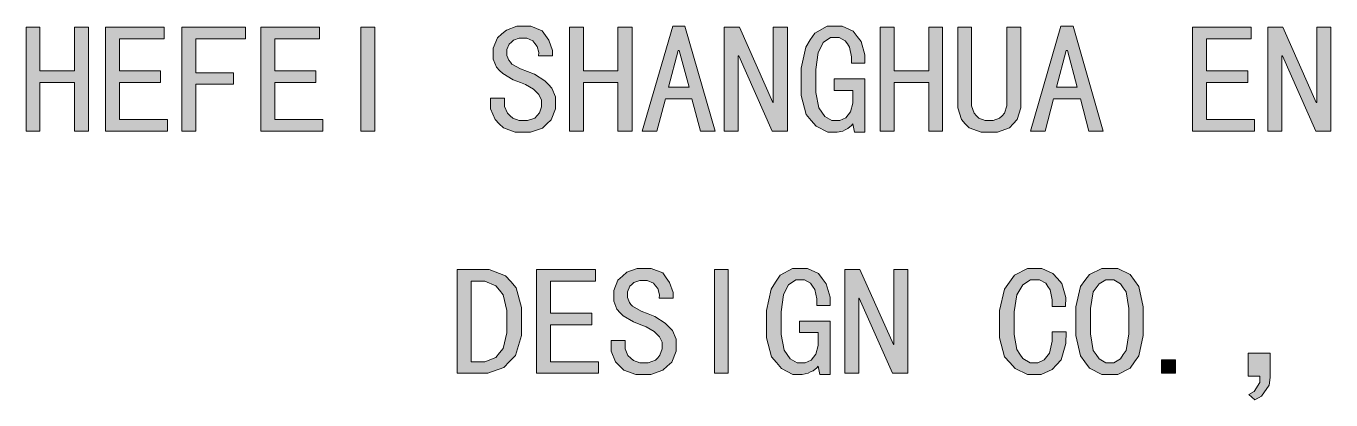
# Model space of a CAD drawing. Header units: millimetres. Extents: x 0 to 829, y 0 to 586.
# Drawn here: x 775.35 to 799.24, y 518.68 to 525.53 of the extents above; entities that cross this region are included whole.
import ezdxf

# ---------------------------------------------------------------- set-up
doc = ezdxf.new("R2010")
doc.units = ezdxf.units.MM

msp = doc.modelspace()

# ---------------------------------------------------------------- hatches: boundary and pattern name
h = msp.add_hatch(color=0)
h.dxf.hatch_style = 2
h.paths.add_polyline_path([(776.495639, 523.606889), (776.238111, 523.606889), (776.238111, 524.495889), (775.606639, 524.495889), (775.606639, 523.606889), (775.352639, 523.606889), (775.352639, 525.508361), (775.606639, 525.508361), (775.606639, 524.707556), (776.238111, 524.707556), (776.238111, 525.508361), (776.495639, 525.508361)])
h = msp.add_hatch(color=0)
h.dxf.hatch_style = 2
h.paths.add_polyline_path([(777.9385, 523.606889), (776.806083, 523.606889), (776.806083, 525.508361), (777.882056, 525.508361), (777.882056, 525.296694), (777.060083, 525.296694), (777.060083, 524.707556), (777.815028, 524.707556), (777.815028, 524.495889), (777.060083, 524.495889), (777.060083, 523.818556), (777.9385, 523.818556)])
h = msp.add_hatch(color=0)
h.dxf.hatch_style = 2
h.paths.add_polyline_path([(779.370778, 525.296694), (778.460611, 525.296694), (778.460611, 524.675806), (779.148528, 524.675806), (779.148528, 524.464139), (778.460611, 524.464139), (778.460611, 523.606889), (778.203083, 523.606889), (778.203083, 525.508361), (779.370778, 525.508361)])
h = msp.add_hatch(color=0)
h.dxf.hatch_style = 2
h.paths.add_polyline_path([(780.781889, 523.606889), (779.649472, 523.606889), (779.649472, 525.508361), (780.725444, 525.508361), (780.725444, 525.296694), (779.903472, 525.296694), (779.903472, 524.707556), (780.658417, 524.707556), (780.658417, 524.495889), (779.903472, 524.495889), (779.903472, 523.818556), (780.781889, 523.818556)])
h = msp.add_hatch(color=0)
h.dxf.hatch_style = 2
h.paths.add_polyline_path([(781.734389, 523.606889), (781.480389, 523.606889), (781.480389, 525.508361), (781.734389, 525.508361)])
h = msp.add_hatch(color=0)
h.dxf.hatch_style = 2
h.paths.add_polyline_path([(785.043444, 524.139583), (785.043444, 524.012583), (784.962306, 523.8115), (784.884694, 523.737417), (784.803556, 523.659806), (784.584833, 523.585722), (784.443722, 523.585722), (784.306139, 523.585722), (784.090944, 523.663333), (784.013333, 523.740944), (783.935722, 523.818556), (783.854583, 524.012583), (783.854583, 524.129), (783.854583, 524.206611), (784.112111, 524.206611), (784.112111, 524.139583), (784.112111, 524.058444), (784.1615, 523.931444), (784.210889, 523.885583), (784.260278, 523.84325), (784.376694, 523.797389), (784.443722, 523.797389), (784.531917, 523.797389), (784.662444, 523.84325), (784.704778, 523.892639), (784.747111, 523.9385), (784.789444, 524.051389), (784.789444, 524.118417), (784.789444, 524.174861), (784.740056, 524.277167), (784.690667, 524.323028), (784.63775, 524.372417), (784.493111, 524.457083), (784.401389, 524.495889), (784.267333, 524.545278), (784.076833, 524.658167), (784.016861, 524.718139), (783.960417, 524.778111), (783.900444, 524.92275), (783.900444, 525.007417), (783.900444, 525.123833), (783.981583, 525.314333), (784.062722, 525.384889), (784.143861, 525.455444), (784.334361, 525.529528), (784.443722, 525.529528), (784.588361, 525.529528), (784.7965, 525.444861), (784.86, 525.356667), (784.9235, 525.272), (784.990528, 525.085028), (784.990528, 524.98625), (784.733, 524.98625), (784.740056, 525.046222), (784.704778, 525.155583), (784.665972, 525.2085), (784.627167, 525.257889), (784.517806, 525.307278), (784.443722, 525.307278), (784.376694, 525.307278), (784.274389, 525.272), (784.235583, 525.236722), (784.19325, 525.197917), (784.154444, 525.102667), (784.154444, 525.039167), (784.154444, 524.989778), (784.186194, 524.905111), (784.217944, 524.869833), (784.246167, 524.831028), (784.404917, 524.746361), (784.531917, 524.696972), (784.655389, 524.647583), (784.845889, 524.527639), (784.912917, 524.457083), (784.976417, 524.390056), (785.043444, 524.231306)])
h = msp.add_hatch(color=0)
h.dxf.hatch_style = 2
h.paths.add_polyline_path([(786.443972, 523.606889), (786.186444, 523.606889), (786.186444, 524.495889), (785.554972, 524.495889), (785.554972, 523.606889), (785.300972, 523.606889), (785.300972, 525.508361), (785.554972, 525.508361), (785.554972, 524.707556), (786.186444, 524.707556), (786.186444, 525.508361), (786.443972, 525.508361)])
h = msp.add_hatch(color=0)
h.paths.add_polyline_path([(787.964444, 523.606889), (787.699861, 523.606889), (787.541111, 524.196028), (787.054278, 524.196028), (786.899056, 523.606889), (786.630944, 523.606889), (787.188333, 525.529528), (787.410583, 525.529528)])
h.paths.add_polyline_path([(787.488194, 524.407694), (787.308278, 525.085028), (787.287111, 525.085028), (787.110722, 524.407694)])
h = msp.add_hatch(color=0)
h.dxf.hatch_style = 2
h.paths.add_polyline_path([(789.287361, 523.606889), (789.008667, 523.606889), (788.398361, 524.98625), (788.387778, 524.98625), (788.387778, 523.606889), (788.13025, 523.606889), (788.13025, 525.508361), (788.408944, 525.508361), (789.01925, 524.129), (789.029833, 524.129), (789.029833, 525.508361), (789.287361, 525.508361)])
h = msp.add_hatch(color=0)
h.dxf.hatch_style = 2
h.paths.add_polyline_path([(790.705528, 523.585722), (790.518556, 523.585722), (790.486806, 523.740944), (790.462111, 523.709194), (790.395083, 523.65275), (790.345694, 523.631583), (790.299833, 523.606889), (790.197528, 523.585722), (790.141083, 523.585722), (790.024667, 523.585722), (789.816528, 523.695083), (789.724806, 523.800917), (789.633083, 523.910278), (789.541361, 524.259528), (789.541361, 524.495889), (789.541361, 524.756944), (789.626028, 525.145), (789.707167, 525.275528), (789.791833, 525.402528), (790.017611, 525.529528), (790.16225, 525.529528), (790.28925, 525.529528), (790.490333, 525.434278), (790.564417, 525.339028), (790.634972, 525.247306), (790.705528, 525.000361), (790.705528, 524.852194), (790.462111, 524.852194), (790.462111, 524.968611), (790.423306, 525.145), (790.3845, 525.201444), (790.345694, 525.261417), (790.236333, 525.317861), (790.16225, 525.317861), (790.074056, 525.317861), (789.94, 525.226139), (789.897667, 525.134417), (789.851806, 525.042694), (789.809472, 524.735778), (789.809472, 524.520583), (789.809472, 524.312444), (789.862389, 524.030222), (789.918833, 523.952611), (789.975278, 523.875), (790.102278, 523.797389), (790.172833, 523.797389), (790.246917, 523.797389), (790.359806, 523.850306), (790.402139, 523.903222), (790.444472, 523.956139), (790.486806, 524.118417), (790.486806, 524.231306), (790.486806, 524.35125), (790.141083, 524.35125), (790.141083, 524.562917), (790.705528, 524.562917)])
h = msp.add_hatch(color=0)
h.dxf.hatch_style = 2
h.paths.add_polyline_path([(792.127222, 523.606889), (791.873222, 523.606889), (791.873222, 524.495889), (791.24175, 524.495889), (791.24175, 523.606889), (790.984222, 523.606889), (790.984222, 525.508361), (791.24175, 525.508361), (791.24175, 524.707556), (791.873222, 524.707556), (791.873222, 525.508361), (792.127222, 525.508361)])
h = msp.add_hatch(color=0)
h.dxf.hatch_style = 2
h.paths.add_polyline_path([(793.5595, 524.164278), (793.5595, 524.030222), (793.492472, 523.818556), (793.421917, 523.740944), (793.351361, 523.663333), (793.132639, 523.585722), (792.984472, 523.585722), (792.832778, 523.585722), (792.614056, 523.663333), (792.5435, 523.740944), (792.476472, 523.818556), (792.405917, 524.030222), (792.405917, 524.164278), (792.405917, 525.508361), (792.659917, 525.508361), (792.659917, 524.164278), (792.659917, 524.069028), (792.705778, 523.931444), (792.751639, 523.885583), (792.793972, 523.84325), (792.910389, 523.797389), (792.984472, 523.797389), (793.055028, 523.797389), (793.171444, 523.84325), (793.217306, 523.885583), (793.259639, 523.931444), (793.3055, 524.069028), (793.3055, 524.164278), (793.3055, 525.508361), (793.5595, 525.508361)])
h = msp.add_hatch(color=0)
h.paths.add_polyline_path([(795.069389, 523.606889), (794.804806, 523.606889), (794.649583, 524.196028), (794.159222, 524.196028), (794.004, 523.606889), (793.739417, 523.606889), (794.293278, 525.529528), (794.515528, 525.529528)])
h.paths.add_polyline_path([(794.593139, 524.407694), (794.41675, 525.085028), (794.392056, 525.085028), (794.215667, 524.407694)])
h = msp.add_hatch(color=0)
h.dxf.hatch_style = 2
h.paths.add_polyline_path([(797.835167, 523.606889), (796.70275, 523.606889), (796.70275, 525.508361), (797.778722, 525.508361), (797.778722, 525.296694), (796.95675, 525.296694), (796.95675, 524.707556), (797.715222, 524.707556), (797.715222, 524.495889), (796.95675, 524.495889), (796.95675, 523.818556), (797.835167, 523.818556)])
h = msp.add_hatch(color=0)
h.dxf.hatch_style = 2
h.paths.add_polyline_path([(799.235694, 523.606889), (798.957, 523.606889), (798.346694, 524.98625), (798.336111, 524.98625), (798.336111, 523.606889), (798.078583, 523.606889), (798.078583, 525.508361), (798.357278, 525.508361), (798.967583, 524.129), (798.978167, 524.129), (798.978167, 525.508361), (799.235694, 525.508361)])
h = msp.add_hatch(color=0)
h.paths.add_polyline_path([(784.419028, 520.114389), (784.419028, 519.860389), (784.309667, 519.497028), (784.203833, 519.387667), (784.094472, 519.278306), (783.801667, 519.172472), (783.62175, 519.172472), (783.24075, 519.172472), (783.24075, 521.070417), (783.62175, 521.070417), (783.826361, 521.070417), (784.126222, 520.957528), (784.225, 520.848167), (784.323778, 520.735278), (784.419028, 520.371917)])
h.paths.add_polyline_path([(784.154444, 520.114389), (784.154444, 520.319), (784.087417, 520.608278), (784.020389, 520.692944), (783.953361, 520.774083), (783.752278, 520.85875), (783.62175, 520.85875), (783.498278, 520.85875), (783.498278, 519.380611), (783.62175, 519.380611), (783.752278, 519.380611), (783.953361, 519.46175), (784.020389, 519.542889), (784.087417, 519.624028), (784.154444, 519.909778)])
h = msp.add_hatch(color=0)
h.dxf.hatch_style = 2
h.paths.add_polyline_path([(785.830139, 519.172472), (784.697722, 519.172472), (784.697722, 521.070417), (785.773694, 521.070417), (785.773694, 520.85875), (784.951722, 520.85875), (784.951722, 520.269611), (785.706667, 520.269611), (785.706667, 520.057944), (784.951722, 520.057944), (784.951722, 519.380611), (785.830139, 519.380611)])
h = msp.add_hatch(color=0)
h.dxf.hatch_style = 2
h.paths.add_polyline_path([(787.251833, 519.705167), (787.251833, 519.578167), (787.170694, 519.373556), (787.089556, 519.299472), (787.008417, 519.225389), (786.789694, 519.147778), (786.652111, 519.147778), (786.511, 519.147778), (786.295806, 519.225389), (786.218194, 519.303), (786.140583, 519.380611), (786.062972, 519.578167), (786.062972, 519.694583), (786.062972, 519.772194), (786.316972, 519.772194), (786.316972, 519.705167), (786.316972, 519.6205), (786.366361, 519.4935), (786.419278, 519.447639), (786.468667, 519.405306), (786.585083, 519.359444), (786.652111, 519.359444), (786.740306, 519.359444), (786.870833, 519.408833), (786.913167, 519.454694), (786.9555, 519.500556), (786.994306, 519.616972), (786.994306, 519.680472), (786.994306, 519.736917), (786.944917, 519.839222), (786.895528, 519.888611), (786.846139, 519.934472), (786.7015, 520.019139), (786.60625, 520.057944), (786.472194, 520.110861), (786.281694, 520.220222), (786.22525, 520.280194), (786.165278, 520.343694), (786.108833, 520.488333), (786.108833, 520.569472), (786.108833, 520.685889), (786.186444, 520.876389), (786.267583, 520.946944), (786.348722, 521.021028), (786.539222, 521.091583), (786.652111, 521.091583), (786.79675, 521.091583), (787.004889, 521.006917), (787.068389, 520.918722), (787.131889, 520.834056), (787.195389, 520.647083), (787.195389, 520.548306), (786.941389, 520.548306), (786.944917, 520.608278), (786.913167, 520.721167), (786.874361, 520.770556), (786.835556, 520.819944), (786.722667, 520.869333), (786.652111, 520.869333), (786.585083, 520.869333), (786.47925, 520.834056), (786.440444, 520.798778), (786.401639, 520.7635), (786.362833, 520.664722), (786.362833, 520.60475), (786.362833, 520.555361), (786.394583, 520.467167), (786.422806, 520.431889), (786.454556, 520.396611), (786.613306, 520.308417), (786.740306, 520.259028), (786.863778, 520.209639), (787.05075, 520.089694), (787.117778, 520.019139), (787.184806, 519.952111), (787.251833, 519.793361)])
h = msp.add_hatch(color=0)
h.dxf.hatch_style = 2
h.paths.add_polyline_path([(788.204333, 519.172472), (787.950333, 519.172472), (787.950333, 521.070417), (788.204333, 521.070417)])
h = msp.add_hatch(color=0)
h.dxf.hatch_style = 2
h.paths.add_polyline_path([(790.070528, 519.147778), (789.883556, 519.147778), (789.848278, 519.303), (789.827111, 519.27125), (789.756556, 519.214806), (789.710694, 519.193639), (789.664833, 519.172472), (789.559, 519.147778), (789.506083, 519.147778), (789.389667, 519.147778), (789.181528, 519.257139), (789.089806, 519.3665), (788.998083, 519.472333), (788.906361, 519.821583), (788.906361, 520.057944), (788.906361, 520.319), (788.9875, 520.710583), (789.072167, 520.837583), (789.156833, 520.964583), (789.382611, 521.091583), (789.52725, 521.091583), (789.65425, 521.091583), (789.855333, 520.996333), (789.925889, 520.904611), (789.999972, 520.809361), (790.070528, 520.565944), (790.070528, 520.41425), (789.827111, 520.41425), (789.827111, 520.530667), (789.788306, 520.707056), (789.7495, 520.7635), (789.710694, 520.823472), (789.597806, 520.879917), (789.52725, 520.879917), (789.439056, 520.879917), (789.305, 520.788194), (789.259139, 520.696472), (789.216806, 520.60475), (789.170944, 520.297833), (789.170944, 520.082639), (789.170944, 519.878028), (789.227389, 519.592278), (789.283833, 519.514667), (789.33675, 519.437056), (789.467278, 519.359444), (789.537833, 519.359444), (789.611917, 519.359444), (789.724806, 519.412361), (789.767139, 519.465278), (789.805944, 519.518194), (789.848278, 519.680472), (789.848278, 519.793361), (789.848278, 519.916833), (789.506083, 519.916833), (789.506083, 520.124972), (790.070528, 520.124972)])
h = msp.add_hatch(color=0)
h.dxf.hatch_style = 2
h.paths.add_polyline_path([(791.492222, 519.172472), (791.213528, 519.172472), (790.603222, 520.548306), (790.592639, 520.548306), (790.592639, 519.172472), (790.338639, 519.172472), (790.338639, 521.070417), (790.613806, 521.070417), (791.227639, 519.694583), (791.238222, 519.694583), (791.238222, 521.070417), (791.492222, 521.070417)])
h = msp.add_hatch(color=0)
h.dxf.hatch_style = 2
h.paths.add_polyline_path([(794.392056, 519.927417), (794.385, 519.71575), (794.296806, 519.415889), (794.212139, 519.327694), (794.131, 519.2395), (793.929917, 519.147778), (793.8135, 519.147778), (793.679444, 519.147778), (793.453667, 519.257139), (793.358417, 519.3665), (793.263167, 519.472333), (793.167917, 519.821583), (793.167917, 520.057944), (793.167917, 520.319), (793.259639, 520.710583), (793.351361, 520.837583), (793.443083, 520.964583), (793.679444, 521.091583), (793.824083, 521.091583), (793.947556, 521.091583), (794.148639, 520.999861), (794.229778, 520.908139), (794.310917, 520.816417), (794.385, 520.558889), (794.377944, 520.393083), (794.134528, 520.393083), (794.134528, 520.513028), (794.095722, 520.696472), (794.056917, 520.759972), (794.018111, 520.819944), (793.901694, 520.879917), (793.824083, 520.879917), (793.735889, 520.879917), (793.594778, 520.788194), (793.541861, 520.696472), (793.488944, 520.60475), (793.436028, 520.297833), (793.436028, 520.082639), (793.436028, 519.881556), (793.488944, 519.602861), (793.541861, 519.521722), (793.594778, 519.440583), (793.728833, 519.359444), (793.8135, 519.359444), (793.873472, 519.359444), (793.986361, 519.419417), (794.03575, 519.475861), (794.085139, 519.535833), (794.134528, 519.758083), (794.134528, 519.927417)])
h = msp.add_hatch(color=0)
h.paths.add_polyline_path([(795.799639, 520.124972), (795.799639, 519.863917), (795.7185, 519.489972), (795.640889, 519.377083), (795.55975, 519.264194), (795.333972, 519.147778), (795.189333, 519.147778), (795.044694, 519.147778), (794.818917, 519.264194), (794.73425, 519.377083), (794.649583, 519.489972), (794.568444, 519.863917), (794.568444, 520.124972), (794.568444, 520.386028), (794.649583, 520.759972), (794.73425, 520.869333), (794.818917, 520.982222), (795.044694, 521.091583), (795.189333, 521.091583), (795.333972, 521.091583), (795.55975, 520.982222), (795.640889, 520.869333), (795.7185, 520.759972), (795.799639, 520.386028)])
h.paths.add_polyline_path([(795.535056, 520.124972), (795.535056, 520.357806), (795.485667, 520.664722), (795.43275, 520.735278), (795.383361, 520.809361), (795.263417, 520.879917), (795.189333, 520.879917), (795.118778, 520.879917), (794.991778, 520.809361), (794.938861, 520.735278), (794.885944, 520.664722), (794.833028, 520.357806), (794.833028, 520.124972), (794.833028, 519.892139), (794.885944, 519.585222), (794.938861, 519.511139), (794.991778, 519.433528), (795.118778, 519.359444), (795.189333, 519.359444), (795.263417, 519.359444), (795.383361, 519.433528), (795.43275, 519.511139), (795.485667, 519.585222), (795.535056, 519.892139)])
h = msp.add_hatch(color=0)
h.dxf.hatch_style = 2
h.paths.add_polyline_path([(797.722278, 519.539361), (798.120917, 519.539361), (798.120917, 519.094861), (798.103278, 518.95375), (797.965694, 518.749139), (797.842222, 518.682111), (797.732861, 518.780889), (797.831639, 518.837333), (797.933944, 519.003139), (797.933944, 519.116028), (797.722278, 519.116028)])
h = msp.add_hatch(color=0)
h.dxf.hatch_style = 2
h.paths.add_polyline_path([(796.388778, 519.172472), (796.134778, 519.172472), (796.134778, 519.415889), (796.388778, 519.415889)])

# ---------------------------------------------------------------- linework, layer by layer
at = {"color": 0, "lineweight": 0}
for points in [[(776.495639, 523.606889), (776.238111, 523.606889), (776.238111, 524.495889), (775.606639, 524.495889), (775.606639, 523.606889), (775.352639, 523.606889), (775.352639, 525.508361), (775.606639, 525.508361), (775.606639, 524.707556), (776.238111, 524.707556), (776.238111, 525.508361), (776.495639, 525.508361)], [(777.9385, 523.606889), (776.806083, 523.606889), (776.806083, 525.508361), (777.882056, 525.508361), (777.882056, 525.296694), (777.060083, 525.296694), (777.060083, 524.707556), (777.815028, 524.707556), (777.815028, 524.495889), (777.060083, 524.495889), (777.060083, 523.818556), (777.9385, 523.818556)], [(779.370778, 525.296694), (778.460611, 525.296694), (778.460611, 524.675806), (779.148528, 524.675806), (779.148528, 524.464139), (778.460611, 524.464139), (778.460611, 523.606889), (778.203083, 523.606889), (778.203083, 525.508361), (779.370778, 525.508361)], [(780.781889, 523.606889), (779.649472, 523.606889), (779.649472, 525.508361), (780.725444, 525.508361), (780.725444, 525.296694), (779.903472, 525.296694), (779.903472, 524.707556), (780.658417, 524.707556), (780.658417, 524.495889), (779.903472, 524.495889), (779.903472, 523.818556), (780.781889, 523.818556)], [(781.734389, 523.606889), (781.480389, 523.606889), (781.480389, 525.508361), (781.734389, 525.508361)], [(785.043444, 524.139583), (785.043444, 524.012583), (784.962306, 523.8115), (784.884694, 523.737417), (784.803556, 523.659806), (784.584833, 523.585722), (784.443722, 523.585722), (784.306139, 523.585722), (784.090944, 523.663333), (784.013333, 523.740944), (783.935722, 523.818556), (783.854583, 524.012583), (783.854583, 524.129), (783.854583, 524.206611), (784.112111, 524.206611), (784.112111, 524.139583), (784.112111, 524.058444), (784.1615, 523.931444), (784.210889, 523.885583), (784.260278, 523.84325), (784.376694, 523.797389), (784.443722, 523.797389), (784.531917, 523.797389), (784.662444, 523.84325), (784.704778, 523.892639), (784.747111, 523.9385), (784.789444, 524.051389), (784.789444, 524.118417), (784.789444, 524.174861), (784.740056, 524.277167), (784.690667, 524.323028), (784.63775, 524.372417), (784.493111, 524.457083), (784.401389, 524.495889), (784.267333, 524.545278), (784.076833, 524.658167), (784.016861, 524.718139), (783.960417, 524.778111), (783.900444, 524.92275), (783.900444, 525.007417), (783.900444, 525.123833), (783.981583, 525.314333), (784.062722, 525.384889), (784.143861, 525.455444), (784.334361, 525.529528), (784.443722, 525.529528), (784.588361, 525.529528), (784.7965, 525.444861), (784.86, 525.356667), (784.9235, 525.272), (784.990528, 525.085028), (784.990528, 524.98625), (784.733, 524.98625), (784.740056, 525.046222), (784.704778, 525.155583), (784.665972, 525.2085), (784.627167, 525.257889), (784.517806, 525.307278), (784.443722, 525.307278), (784.376694, 525.307278), (784.274389, 525.272), (784.235583, 525.236722), (784.19325, 525.197917), (784.154444, 525.102667), (784.154444, 525.039167), (784.154444, 524.989778), (784.186194, 524.905111), (784.217944, 524.869833), (784.246167, 524.831028), (784.404917, 524.746361), (784.531917, 524.696972), (784.655389, 524.647583), (784.845889, 524.527639), (784.912917, 524.457083), (784.976417, 524.390056), (785.043444, 524.231306)], [(786.443972, 523.606889), (786.186444, 523.606889), (786.186444, 524.495889), (785.554972, 524.495889), (785.554972, 523.606889), (785.300972, 523.606889), (785.300972, 525.508361), (785.554972, 525.508361), (785.554972, 524.707556), (786.186444, 524.707556), (786.186444, 525.508361), (786.443972, 525.508361)], [(787.964444, 523.606889), (787.699861, 523.606889), (787.541111, 524.196028), (787.054278, 524.196028), (786.899056, 523.606889), (786.630944, 523.606889), (787.188333, 525.529528), (787.410583, 525.529528)], [(789.287361, 523.606889), (789.008667, 523.606889), (788.398361, 524.98625), (788.387778, 524.98625), (788.387778, 523.606889), (788.13025, 523.606889), (788.13025, 525.508361), (788.408944, 525.508361), (789.01925, 524.129), (789.029833, 524.129), (789.029833, 525.508361), (789.287361, 525.508361)], [(790.705528, 523.585722), (790.518556, 523.585722), (790.486806, 523.740944), (790.462111, 523.709194), (790.395083, 523.65275), (790.345694, 523.631583), (790.299833, 523.606889), (790.197528, 523.585722), (790.141083, 523.585722), (790.024667, 523.585722), (789.816528, 523.695083), (789.724806, 523.800917), (789.633083, 523.910278), (789.541361, 524.259528), (789.541361, 524.495889), (789.541361, 524.756944), (789.626028, 525.145), (789.707167, 525.275528), (789.791833, 525.402528), (790.017611, 525.529528), (790.16225, 525.529528), (790.28925, 525.529528), (790.490333, 525.434278), (790.564417, 525.339028), (790.634972, 525.247306), (790.705528, 525.000361), (790.705528, 524.852194), (790.462111, 524.852194), (790.462111, 524.968611), (790.423306, 525.145), (790.3845, 525.201444), (790.345694, 525.261417), (790.236333, 525.317861), (790.16225, 525.317861), (790.074056, 525.317861), (789.94, 525.226139), (789.897667, 525.134417), (789.851806, 525.042694), (789.809472, 524.735778), (789.809472, 524.520583), (789.809472, 524.312444), (789.862389, 524.030222), (789.918833, 523.952611), (789.975278, 523.875), (790.102278, 523.797389), (790.172833, 523.797389), (790.246917, 523.797389), (790.359806, 523.850306), (790.402139, 523.903222), (790.444472, 523.956139), (790.486806, 524.118417), (790.486806, 524.231306), (790.486806, 524.35125), (790.141083, 524.35125), (790.141083, 524.562917), (790.705528, 524.562917)], [(792.127222, 523.606889), (791.873222, 523.606889), (791.873222, 524.495889), (791.24175, 524.495889), (791.24175, 523.606889), (790.984222, 523.606889), (790.984222, 525.508361), (791.24175, 525.508361), (791.24175, 524.707556), (791.873222, 524.707556), (791.873222, 525.508361), (792.127222, 525.508361)], [(793.5595, 524.164278), (793.5595, 524.030222), (793.492472, 523.818556), (793.421917, 523.740944), (793.351361, 523.663333), (793.132639, 523.585722), (792.984472, 523.585722), (792.832778, 523.585722), (792.614056, 523.663333), (792.5435, 523.740944), (792.476472, 523.818556), (792.405917, 524.030222), (792.405917, 524.164278), (792.405917, 525.508361), (792.659917, 525.508361), (792.659917, 524.164278), (792.659917, 524.069028), (792.705778, 523.931444), (792.751639, 523.885583), (792.793972, 523.84325), (792.910389, 523.797389), (792.984472, 523.797389), (793.055028, 523.797389), (793.171444, 523.84325), (793.217306, 523.885583), (793.259639, 523.931444), (793.3055, 524.069028), (793.3055, 524.164278), (793.3055, 525.508361), (793.5595, 525.508361)], [(795.069389, 523.606889), (794.804806, 523.606889), (794.649583, 524.196028), (794.159222, 524.196028), (794.004, 523.606889), (793.739417, 523.606889), (794.293278, 525.529528), (794.515528, 525.529528)], [(797.835167, 523.606889), (796.70275, 523.606889), (796.70275, 525.508361), (797.778722, 525.508361), (797.778722, 525.296694), (796.95675, 525.296694), (796.95675, 524.707556), (797.715222, 524.707556), (797.715222, 524.495889), (796.95675, 524.495889), (796.95675, 523.818556), (797.835167, 523.818556)], [(799.235694, 523.606889), (798.957, 523.606889), (798.346694, 524.98625), (798.336111, 524.98625), (798.336111, 523.606889), (798.078583, 523.606889), (798.078583, 525.508361), (798.357278, 525.508361), (798.967583, 524.129), (798.978167, 524.129), (798.978167, 525.508361), (799.235694, 525.508361)], [(787.488194, 524.407694), (787.308278, 525.085028), (787.287111, 525.085028), (787.110722, 524.407694)], [(794.593139, 524.407694), (794.41675, 525.085028), (794.392056, 525.085028), (794.215667, 524.407694)], [(784.419028, 520.114389), (784.419028, 519.860389), (784.309667, 519.497028), (784.203833, 519.387667), (784.094472, 519.278306), (783.801667, 519.172472), (783.62175, 519.172472), (783.24075, 519.172472), (783.24075, 521.070417), (783.62175, 521.070417), (783.826361, 521.070417), (784.126222, 520.957528), (784.225, 520.848167), (784.323778, 520.735278), (784.419028, 520.371917)], [(785.830139, 519.172472), (784.697722, 519.172472), (784.697722, 521.070417), (785.773694, 521.070417), (785.773694, 520.85875), (784.951722, 520.85875), (784.951722, 520.269611), (785.706667, 520.269611), (785.706667, 520.057944), (784.951722, 520.057944), (784.951722, 519.380611), (785.830139, 519.380611)], [(787.251833, 519.705167), (787.251833, 519.578167), (787.170694, 519.373556), (787.089556, 519.299472), (787.008417, 519.225389), (786.789694, 519.147778), (786.652111, 519.147778), (786.511, 519.147778), (786.295806, 519.225389), (786.218194, 519.303), (786.140583, 519.380611), (786.062972, 519.578167), (786.062972, 519.694583), (786.062972, 519.772194), (786.316972, 519.772194), (786.316972, 519.705167), (786.316972, 519.6205), (786.366361, 519.4935), (786.419278, 519.447639), (786.468667, 519.405306), (786.585083, 519.359444), (786.652111, 519.359444), (786.740306, 519.359444), (786.870833, 519.408833), (786.913167, 519.454694), (786.9555, 519.500556), (786.994306, 519.616972), (786.994306, 519.680472), (786.994306, 519.736917), (786.944917, 519.839222), (786.895528, 519.888611), (786.846139, 519.934472), (786.7015, 520.019139), (786.60625, 520.057944), (786.472194, 520.110861), (786.281694, 520.220222), (786.22525, 520.280194), (786.165278, 520.343694), (786.108833, 520.488333), (786.108833, 520.569472), (786.108833, 520.685889), (786.186444, 520.876389), (786.267583, 520.946944), (786.348722, 521.021028), (786.539222, 521.091583), (786.652111, 521.091583), (786.79675, 521.091583), (787.004889, 521.006917), (787.068389, 520.918722), (787.131889, 520.834056), (787.195389, 520.647083), (787.195389, 520.548306), (786.941389, 520.548306), (786.944917, 520.608278), (786.913167, 520.721167), (786.874361, 520.770556), (786.835556, 520.819944), (786.722667, 520.869333), (786.652111, 520.869333), (786.585083, 520.869333), (786.47925, 520.834056), (786.440444, 520.798778), (786.401639, 520.7635), (786.362833, 520.664722), (786.362833, 520.60475), (786.362833, 520.555361), (786.394583, 520.467167), (786.422806, 520.431889), (786.454556, 520.396611), (786.613306, 520.308417), (786.740306, 520.259028), (786.863778, 520.209639), (787.05075, 520.089694), (787.117778, 520.019139), (787.184806, 519.952111), (787.251833, 519.793361)], [(788.204333, 519.172472), (787.950333, 519.172472), (787.950333, 521.070417), (788.204333, 521.070417)], [(790.070528, 519.147778), (789.883556, 519.147778), (789.848278, 519.303), (789.827111, 519.27125), (789.756556, 519.214806), (789.710694, 519.193639), (789.664833, 519.172472), (789.559, 519.147778), (789.506083, 519.147778), (789.389667, 519.147778), (789.181528, 519.257139), (789.089806, 519.3665), (788.998083, 519.472333), (788.906361, 519.821583), (788.906361, 520.057944), (788.906361, 520.319), (788.9875, 520.710583), (789.072167, 520.837583), (789.156833, 520.964583), (789.382611, 521.091583), (789.52725, 521.091583), (789.65425, 521.091583), (789.855333, 520.996333), (789.925889, 520.904611), (789.999972, 520.809361), (790.070528, 520.565944), (790.070528, 520.41425), (789.827111, 520.41425), (789.827111, 520.530667), (789.788306, 520.707056), (789.7495, 520.7635), (789.710694, 520.823472), (789.597806, 520.879917), (789.52725, 520.879917), (789.439056, 520.879917), (789.305, 520.788194), (789.259139, 520.696472), (789.216806, 520.60475), (789.170944, 520.297833), (789.170944, 520.082639), (789.170944, 519.878028), (789.227389, 519.592278), (789.283833, 519.514667), (789.33675, 519.437056), (789.467278, 519.359444), (789.537833, 519.359444), (789.611917, 519.359444), (789.724806, 519.412361), (789.767139, 519.465278), (789.805944, 519.518194), (789.848278, 519.680472), (789.848278, 519.793361), (789.848278, 519.916833), (789.506083, 519.916833), (789.506083, 520.124972), (790.070528, 520.124972)], [(791.492222, 519.172472), (791.213528, 519.172472), (790.603222, 520.548306), (790.592639, 520.548306), (790.592639, 519.172472), (790.338639, 519.172472), (790.338639, 521.070417), (790.613806, 521.070417), (791.227639, 519.694583), (791.238222, 519.694583), (791.238222, 521.070417), (791.492222, 521.070417)], [(794.392056, 519.927417), (794.385, 519.71575), (794.296806, 519.415889), (794.212139, 519.327694), (794.131, 519.2395), (793.929917, 519.147778), (793.8135, 519.147778), (793.679444, 519.147778), (793.453667, 519.257139), (793.358417, 519.3665), (793.263167, 519.472333), (793.167917, 519.821583), (793.167917, 520.057944), (793.167917, 520.319), (793.259639, 520.710583), (793.351361, 520.837583), (793.443083, 520.964583), (793.679444, 521.091583), (793.824083, 521.091583), (793.947556, 521.091583), (794.148639, 520.999861), (794.229778, 520.908139), (794.310917, 520.816417), (794.385, 520.558889), (794.377944, 520.393083), (794.134528, 520.393083), (794.134528, 520.513028), (794.095722, 520.696472), (794.056917, 520.759972), (794.018111, 520.819944), (793.901694, 520.879917), (793.824083, 520.879917), (793.735889, 520.879917), (793.594778, 520.788194), (793.541861, 520.696472), (793.488944, 520.60475), (793.436028, 520.297833), (793.436028, 520.082639), (793.436028, 519.881556), (793.488944, 519.602861), (793.541861, 519.521722), (793.594778, 519.440583), (793.728833, 519.359444), (793.8135, 519.359444), (793.873472, 519.359444), (793.986361, 519.419417), (794.03575, 519.475861), (794.085139, 519.535833), (794.134528, 519.758083), (794.134528, 519.927417)], [(795.799639, 520.124972), (795.799639, 519.863917), (795.7185, 519.489972), (795.640889, 519.377083), (795.55975, 519.264194), (795.333972, 519.147778), (795.189333, 519.147778), (795.044694, 519.147778), (794.818917, 519.264194), (794.73425, 519.377083), (794.649583, 519.489972), (794.568444, 519.863917), (794.568444, 520.124972), (794.568444, 520.386028), (794.649583, 520.759972), (794.73425, 520.869333), (794.818917, 520.982222), (795.044694, 521.091583), (795.189333, 521.091583), (795.333972, 521.091583), (795.55975, 520.982222), (795.640889, 520.869333), (795.7185, 520.759972), (795.799639, 520.386028)], [(784.154444, 520.114389), (784.154444, 520.319), (784.087417, 520.608278), (784.020389, 520.692944), (783.953361, 520.774083), (783.752278, 520.85875), (783.62175, 520.85875), (783.498278, 520.85875), (783.498278, 519.380611), (783.62175, 519.380611), (783.752278, 519.380611), (783.953361, 519.46175), (784.020389, 519.542889), (784.087417, 519.624028), (784.154444, 519.909778)], [(795.535056, 520.124972), (795.535056, 520.357806), (795.485667, 520.664722), (795.43275, 520.735278), (795.383361, 520.809361), (795.263417, 520.879917), (795.189333, 520.879917), (795.118778, 520.879917), (794.991778, 520.809361), (794.938861, 520.735278), (794.885944, 520.664722), (794.833028, 520.357806), (794.833028, 520.124972), (794.833028, 519.892139), (794.885944, 519.585222), (794.938861, 519.511139), (794.991778, 519.433528), (795.118778, 519.359444), (795.189333, 519.359444), (795.263417, 519.359444), (795.383361, 519.433528), (795.43275, 519.511139), (795.485667, 519.585222), (795.535056, 519.892139)], [(797.722278, 519.539361), (798.120917, 519.539361), (798.120917, 519.094861), (798.103278, 518.95375), (797.965694, 518.749139), (797.842222, 518.682111), (797.732861, 518.780889), (797.831639, 518.837333), (797.933944, 519.003139), (797.933944, 519.116028), (797.722278, 519.116028)], [(796.388778, 519.172472), (796.134778, 519.172472), (796.134778, 519.415889), (796.388778, 519.415889)]]:
    msp.add_lwpolyline(points, close=True, dxfattribs=at)

doc.saveas('drawing.dxf')
